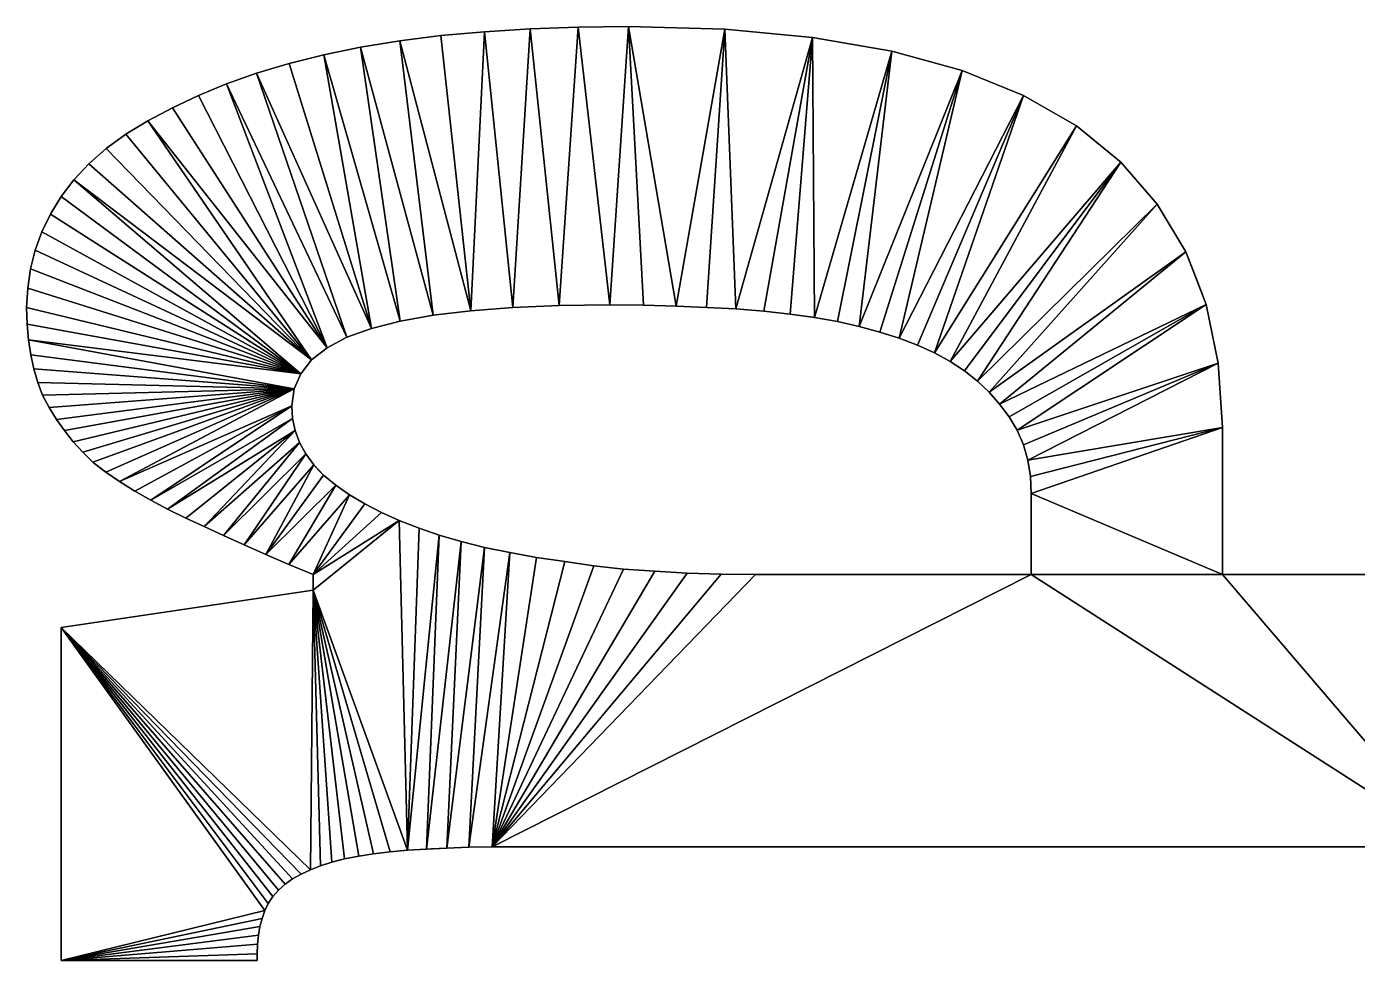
# Model space of a CAD drawing. Header units: inches. Extents: x 62 to 1153, y 3 to 780.
# Drawn here: x 405.378 to 408.956, y 207.892 to 210.402 of the extents above; entities that cross this region are included whole.
import ezdxf

# ---------------------------------------------------------------- set-up
doc = ezdxf.new("R2010")
doc.units = ezdxf.units.IN
doc.header["$MEASUREMENT"] = 0
doc.layers.add('ConstLine', color=6, linetype='Continuous')
doc.layers.add('ObjLayer', color=2, linetype='Continuous')

msp = doc.modelspace()

# ---------------------------------------------------------------- linework, layer by layer
at = {"layer": 'ConstLine'}
for points in [[(406.6089, 210.3876, 4), (406.4919, 210.3776, 4), (406.4919, 210.3776, 5)], [(406.6089, 210.3876, 4), (406.4919, 210.3776, 5), (406.6089, 210.3876, 5)], [(406.6089, 210.3876, 5), (406.4919, 210.3776, 5), (406.5719, 209.6376, 5)], [(406.5719, 209.6376, 5), (406.6849, 209.6466, 5), (406.6089, 210.3876, 5)], [(406.7319, 210.3956, 4), (406.6089, 210.3876, 4), (406.6089, 210.3876, 5)], [(406.7319, 210.3956, 4), (406.6089, 210.3876, 5), (406.7319, 210.3956, 5)], [(406.7319, 210.3956, 5), (406.6089, 210.3876, 5), (406.6849, 209.6466, 5)], [(406.6849, 209.6466, 5), (406.8099, 209.6516, 5), (406.7319, 210.3956, 5)], [(406.8609, 210.4006, 4), (406.7319, 210.3956, 4), (406.7319, 210.3956, 5)], [(406.8609, 210.4006, 4), (406.7319, 210.3956, 5), (406.8609, 210.4006, 5)], [(406.8609, 210.4006, 5), (406.7319, 210.3956, 5), (406.8099, 209.6516, 5)], [(406.8099, 209.6516, 5), (406.9459, 209.6536, 5), (406.8609, 210.4006, 5)], [(406.9959, 210.4016, 4), (406.8609, 210.4006, 4), (406.8609, 210.4006, 5)], [(406.9959, 210.4016, 4), (406.8609, 210.4006, 5), (406.9959, 210.4016, 5)], [(406.9959, 210.4016, 5), (406.8609, 210.4006, 5), (406.9459, 209.6536, 5)], [(406.9459, 209.6536, 5), (407.0369, 209.6526, 5), (406.9959, 210.4016, 5)], [(407.2549, 210.3946, 4), (406.9959, 210.4016, 4), (406.9959, 210.4016, 5)], [(407.2549, 210.3946, 4), (406.9959, 210.4016, 5), (407.2549, 210.3946, 5)], [(407.0369, 209.6526, 5), (407.1239, 209.6506, 5), (406.9959, 210.4016, 5)], [(407.2549, 210.3946, 5), (406.9959, 210.4016, 5), (407.1239, 209.6506, 5)], [(407.1239, 209.6506, 5), (407.2059, 209.6466, 5), (407.2549, 210.3946, 5)], [(407.2059, 209.6466, 5), (407.2849, 209.6426, 5), (407.2549, 210.3946, 5)], [(407.4909, 210.3726, 4), (407.2549, 210.3946, 4), (407.2549, 210.3946, 5)], [(407.4909, 210.3726, 4), (407.2549, 210.3946, 5), (407.4909, 210.3726, 5)], [(407.4909, 210.3726, 5), (407.2549, 210.3946, 5), (407.2849, 209.6426, 5)], [(406.3809, 210.3636, 4), (406.2759, 210.3466, 4), (406.2759, 210.3466, 5)], [(406.3809, 210.3636, 4), (406.2759, 210.3466, 5), (406.3809, 210.3636, 5)], [(406.3809, 210.3636, 5), (406.2759, 210.3466, 5), (406.4709, 209.6256, 5)], [(406.3809, 210.3636, 5), (406.4919, 210.3776, 5), (406.3809, 210.3636, 4)], [(406.4919, 210.3776, 4), (406.3809, 210.3636, 4), (406.4919, 210.3776, 5)], [(406.4919, 210.3776, 5), (406.3809, 210.3636, 5), (406.5719, 209.6376, 5)], [(406.4709, 209.6256, 5), (406.5719, 209.6376, 5), (406.3809, 210.3636, 5)], [(407.2849, 209.6426, 5), (407.3599, 209.6366, 5), (407.4909, 210.3726, 5)], [(407.3599, 209.6366, 5), (407.4309, 209.6286, 5), (407.4909, 210.3726, 5)], [(407.4309, 209.6286, 5), (407.4959, 209.6196, 5), (407.4909, 210.3726, 5)], [(407.7039, 210.3356, 4), (407.4909, 210.3726, 4), (407.4909, 210.3726, 5)], [(407.7039, 210.3356, 4), (407.4909, 210.3726, 5), (407.7039, 210.3356, 5)], [(407.7039, 210.3356, 5), (407.4909, 210.3726, 5), (407.4959, 209.6196, 5)], [(406.1769, 210.3256, 4), (406.0839, 210.3026, 4), (406.0839, 210.3026, 5)], [(406.1769, 210.3256, 4), (406.0839, 210.3026, 5), (406.1769, 210.3256, 5)], [(406.0839, 210.3026, 5), (406.3049, 209.5906, 5), (406.1769, 210.3256, 5)], [(406.2759, 210.3466, 4), (406.1769, 210.3256, 4), (406.1769, 210.3256, 5)], [(406.2759, 210.3466, 4), (406.1769, 210.3256, 5), (406.2759, 210.3466, 5)], [(406.2759, 210.3466, 5), (406.1769, 210.3256, 5), (406.3819, 209.6096, 5)], [(406.3049, 209.5906, 5), (406.3819, 209.6096, 5), (406.1769, 210.3256, 5)], [(406.3819, 209.6096, 5), (406.4709, 209.6256, 5), (406.2759, 210.3466, 5)], [(407.4959, 209.6196, 5), (407.5579, 209.6086, 5), (407.7039, 210.3356, 5)], [(407.5579, 209.6086, 5), (407.6159, 209.5956, 5), (407.7039, 210.3356, 5)], [(407.8929, 210.2836, 5), (407.7039, 210.3356, 5), (407.6159, 209.5956, 5)], [(407.8929, 210.2836, 4), (407.7039, 210.3356, 4), (407.7039, 210.3356, 5)], [(407.8929, 210.2836, 4), (407.7039, 210.3356, 5), (407.8929, 210.2836, 5)], [(406.0839, 210.3026, 4), (405.9959, 210.2766, 4), (405.9959, 210.2766, 5)], [(406.0839, 210.3026, 4), (405.9959, 210.2766, 5), (406.0839, 210.3026, 5)], [(405.9959, 210.2766, 5), (406.3049, 209.5906, 5), (406.0839, 210.3026, 5)], [(407.6159, 209.5956, 5), (407.6719, 209.5806, 5), (407.8929, 210.2836, 5)], [(407.6719, 209.5806, 5), (407.7239, 209.5646, 5), (407.8929, 210.2836, 5)], [(408.0579, 210.2166, 5), (407.8929, 210.2836, 5), (407.7239, 209.5646, 5)], [(408.0579, 210.2166, 4), (407.8929, 210.2836, 4), (407.8929, 210.2836, 5)], [(408.0579, 210.2166, 4), (407.8929, 210.2836, 5), (408.0579, 210.2166, 5)], [(405.8399, 210.2166, 5), (405.9149, 210.2476, 5), (405.8786, 210.2326, 4)], [(405.9149, 210.2476, 5), (405.8399, 210.2166, 5), (406.1859, 209.5386, 5)], [(405.9149, 210.2476, 4), (405.8786, 210.2326, 4), (405.9149, 210.2476, 5)], [(405.9959, 210.2766, 4), (405.9149, 210.2476, 4), (405.9149, 210.2476, 5)], [(405.9959, 210.2766, 4), (405.9149, 210.2476, 5), (405.9959, 210.2766, 5)], [(405.9149, 210.2476, 5), (406.2389, 209.5666, 5), (405.9959, 210.2766, 5)], [(406.1859, 209.5386, 5), (406.2389, 209.5666, 5), (405.9149, 210.2476, 5)], [(406.3049, 209.5906, 5), (405.9959, 210.2766, 5), (406.2389, 209.5666, 5)], [(405.8399, 210.2166, 4), (405.7699, 210.1836, 4), (405.7699, 210.1836, 5)], [(405.8399, 210.2166, 4), (405.7699, 210.1836, 5), (405.8399, 210.2166, 5)], [(405.8399, 210.2166, 5), (405.7699, 210.1836, 5), (406.1859, 209.5386, 5)], [(405.8786, 210.2326, 4), (405.8399, 210.2166, 4), (405.8399, 210.2166, 5)], [(407.7239, 209.5646, 5), (407.7729, 209.5456, 5), (408.0579, 210.2166, 5)], [(407.7729, 209.5456, 5), (407.8189, 209.5246, 5), (408.0579, 210.2166, 5)], [(408.2009, 210.1346, 5), (408.0579, 210.2166, 5), (407.8189, 209.5246, 5)], [(408.2009, 210.1346, 4), (408.0579, 210.2166, 4), (408.0579, 210.2166, 5)], [(408.2009, 210.1346, 4), (408.0579, 210.2166, 5), (408.2009, 210.1346, 5)], [(405.7699, 210.1836, 4), (405.7039, 210.1486, 4), (405.7039, 210.1486, 5)], [(405.7699, 210.1836, 4), (405.7039, 210.1486, 5), (405.7699, 210.1836, 5)], [(405.7699, 210.1836, 5), (405.7039, 210.1486, 5), (406.1859, 209.5386, 5)], [(405.7039, 210.1486, 4), (405.6449, 210.1126, 4), (405.6449, 210.1126, 5)], [(405.7039, 210.1486, 4), (405.6449, 210.1126, 5), (405.7039, 210.1486, 5)], [(405.7039, 210.1486, 5), (405.6449, 210.1126, 5), (406.1439, 209.5056, 5)], [(406.1439, 209.5056, 5), (406.1859, 209.5386, 5), (405.7039, 210.1486, 5)], [(405.6449, 210.1126, 4), (405.5919, 210.0736, 4), (405.5919, 210.0736, 5)], [(405.6449, 210.1126, 4), (405.5919, 210.0736, 5), (405.6449, 210.1126, 5)], [(405.6449, 210.1126, 5), (405.5919, 210.0736, 5), (406.1439, 209.5056, 5)], [(407.8189, 209.5246, 5), (407.8609, 209.5016, 5), (408.2009, 210.1346, 5)], [(408.3199, 210.0376, 5), (408.2009, 210.1346, 5), (407.8609, 209.5016, 5)], [(408.3199, 210.0376, 4), (408.2009, 210.1346, 4), (408.2009, 210.1346, 5)], [(408.3199, 210.0376, 4), (408.2009, 210.1346, 5), (408.3199, 210.0376, 5)], [(405.5919, 210.0736, 4), (405.5449, 210.0326, 4), (405.5449, 210.0326, 5)], [(405.5919, 210.0736, 4), (405.5449, 210.0326, 5), (405.5919, 210.0736, 5)], [(405.5919, 210.0736, 5), (405.5449, 210.0326, 5), (406.1439, 209.5056, 5)], [(405.5449, 210.0326, 4), (405.5049, 209.9896, 4), (405.5049, 209.9896, 5)], [(405.5449, 210.0326, 4), (405.5049, 209.9896, 5), (405.5449, 210.0326, 5)], [(405.5449, 210.0326, 5), (405.5049, 209.9896, 5), (406.1439, 209.5056, 5)], [(407.8609, 209.5016, 5), (407.8999, 209.4766, 5), (408.3199, 210.0376, 5)], [(407.8999, 209.4766, 5), (407.9349, 209.4486, 5), (408.3199, 210.0376, 5)], [(408.4179, 209.9246, 5), (408.3199, 210.0376, 5), (407.9349, 209.4486, 5)], [(408.3199, 210.0376, 4), (408.3199, 210.0376, 5), (408.4179, 209.9246, 5)], [(408.3199, 210.0376, 4), (408.4179, 209.9246, 5), (408.4179, 209.9246, 4)], [(405.5049, 209.9896, 4), (405.4709, 209.9446, 4), (405.4709, 209.9446, 5)], [(405.5049, 209.9896, 4), (405.4709, 209.9446, 5), (405.5049, 209.9896, 5)], [(405.4709, 209.9446, 5), (406.1149, 209.4686, 5), (405.5049, 209.9896, 5)], [(406.1149, 209.4686, 5), (406.1439, 209.5056, 5), (405.5049, 209.9896, 5)], [(405.4429, 209.8992, 4), (405.4419, 209.8976, 5), (405.4709, 209.9446, 5)], [(405.4419, 209.8976, 5), (406.1149, 209.4686, 5), (405.4709, 209.9446, 5)], [(405.4709, 209.9446, 4), (405.4429, 209.8992, 4), (405.4709, 209.9446, 5)], [(407.9349, 209.4486, 5), (407.9659, 209.4186, 5), (408.4179, 209.9246, 5)], [(408.4949, 209.7966, 5), (408.4179, 209.9246, 5), (407.9659, 209.4186, 5)], [(408.4179, 209.9246, 4), (408.4179, 209.9246, 5), (408.4949, 209.7966, 5)], [(408.4179, 209.9246, 4), (408.4949, 209.7966, 5), (408.4949, 209.7966, 4)], [(405.4419, 209.8976, 4), (405.4189, 209.8496, 4), (405.4189, 209.8496, 5)], [(405.4419, 209.8976, 4), (405.4189, 209.8496, 5), (405.4419, 209.8976, 5)], [(405.4419, 209.8976, 5), (405.4189, 209.8496, 5), (406.1149, 209.4686, 5)], [(405.4429, 209.8992, 4), (405.4419, 209.8976, 4), (405.4419, 209.8976, 5)], [(405.4189, 209.8496, 4), (405.4009, 209.8006, 4), (405.4009, 209.8006, 5)], [(405.4189, 209.8496, 4), (405.4009, 209.8006, 5), (405.4189, 209.8496, 5)], [(405.4189, 209.8496, 5), (405.4009, 209.8006, 5), (406.1149, 209.4686, 5)], [(405.4009, 209.8006, 4), (405.3879, 209.7506, 4), (405.3879, 209.7506, 5)], [(405.4009, 209.8006, 4), (405.3879, 209.7506, 5), (405.4009, 209.8006, 5)], [(405.4009, 209.8006, 5), (405.3879, 209.7506, 5), (406.1149, 209.4686, 5)], [(407.9659, 209.4186, 5), (407.9939, 209.3866, 5), (408.4949, 209.7966, 5)], [(408.5489, 209.6546, 5), (408.4949, 209.7966, 5), (407.9939, 209.3866, 5)], [(408.518, 209.7359, 4), (408.5149, 209.744, 4), (408.4949, 209.7966, 5)], [(408.5489, 209.6546, 5), (408.5238, 209.7206, 4), (408.4949, 209.7966, 5)], [(408.518, 209.7359, 4), (408.4949, 209.7966, 5), (408.5238, 209.7206, 4)], [(408.4949, 209.7966, 4), (408.4949, 209.7966, 5), (408.5149, 209.744, 4)], [(405.3879, 209.7506, 4), (405.3809, 209.6986, 4), (405.3809, 209.6986, 5)], [(405.3879, 209.7506, 4), (405.3809, 209.6986, 5), (405.3879, 209.7506, 5)], [(405.3879, 209.7506, 5), (405.3809, 209.6986, 5), (406.1149, 209.4686, 5)], [(408.5489, 209.6546, 5), (408.5489, 209.6546, 4), (408.5238, 209.7206, 4)], [(405.3809, 209.6986, 4), (405.3779, 209.6466, 4), (405.3779, 209.6466, 5)], [(405.3809, 209.6986, 4), (405.3779, 209.6466, 5), (405.3809, 209.6986, 5)], [(405.3809, 209.6986, 5), (405.3779, 209.6466, 5), (406.1149, 209.4686, 5)], [(405.3779, 209.6466, 4), (405.3789, 209.6016, 4), (405.3789, 209.6016, 5)], [(405.3779, 209.6466, 4), (405.3789, 209.6016, 5), (405.3779, 209.6466, 5)], [(405.3779, 209.6466, 5), (405.3789, 209.6016, 5), (406.1149, 209.4686, 5)], [(406.5719, 209.6376, 4), (406.5719, 209.6376, 5), (406.4709, 209.6256, 5)], [(406.5719, 209.6376, 4), (406.4709, 209.6256, 5), (406.4709, 209.6256, 4)], [(406.6849, 209.6466, 4), (406.6849, 209.6466, 5), (406.5719, 209.6376, 5)], [(406.6849, 209.6466, 4), (406.5719, 209.6376, 5), (406.5719, 209.6376, 4)], [(406.8099, 209.6516, 4), (406.8099, 209.6516, 5), (406.6849, 209.6466, 5)], [(406.8099, 209.6516, 4), (406.6849, 209.6466, 5), (406.6849, 209.6466, 4)], [(406.9459, 209.6536, 4), (406.9459, 209.6536, 5), (406.8099, 209.6516, 5)], [(406.9459, 209.6536, 4), (406.8099, 209.6516, 5), (406.8099, 209.6516, 4)], [(407.0369, 209.6526, 5), (406.9459, 209.6536, 5), (406.9459, 209.6536, 4)], [(407.0369, 209.6526, 5), (406.9459, 209.6536, 4), (407.0369, 209.6526, 4)], [(407.1239, 209.6506, 4), (407.1239, 209.6506, 5), (407.0369, 209.6526, 5)], [(407.1239, 209.6506, 4), (407.0369, 209.6526, 5), (407.0369, 209.6526, 4)], [(407.2059, 209.6466, 4), (407.2059, 209.6466, 5), (407.1239, 209.6506, 5)], [(407.2059, 209.6466, 4), (407.1239, 209.6506, 5), (407.1239, 209.6506, 4)], [(407.2849, 209.6426, 4), (407.2849, 209.6426, 5), (407.2059, 209.6466, 5)], [(407.2849, 209.6426, 4), (407.2059, 209.6466, 5), (407.2059, 209.6466, 4)], [(407.3599, 209.6366, 4), (407.3599, 209.6366, 5), (407.2849, 209.6426, 5)], [(407.3599, 209.6366, 4), (407.2849, 209.6426, 5), (407.2849, 209.6426, 4)], [(407.4309, 209.6286, 4), (407.4309, 209.6286, 5), (407.3599, 209.6366, 5)], [(407.4309, 209.6286, 4), (407.3599, 209.6366, 5), (407.3599, 209.6366, 4)], [(407.9939, 209.3866, 5), (408.0199, 209.3526, 5), (408.5489, 209.6546, 5)], [(408.0199, 209.3526, 5), (408.0409, 209.3166, 5), (408.5489, 209.6546, 5)], [(408.5819, 209.4966, 5), (408.5489, 209.6546, 5), (408.0409, 209.3166, 5)], [(408.5489, 209.6546, 4), (408.5489, 209.6546, 5), (408.5819, 209.4966, 5)], [(408.5489, 209.6546, 4), (408.5819, 209.4966, 5), (408.5819, 209.4966, 4)], [(405.3789, 209.6016, 4), (405.3829, 209.5596, 4), (405.3829, 209.5596, 5)], [(405.3789, 209.6016, 4), (405.3829, 209.5596, 5), (405.3789, 209.6016, 5)], [(405.3789, 209.6016, 5), (405.3829, 209.5596, 5), (406.1149, 209.4686, 5)], [(406.3819, 209.6096, 4), (406.3819, 209.6096, 5), (406.3049, 209.5906, 5)], [(406.3819, 209.6096, 4), (406.3049, 209.5906, 5), (406.3049, 209.5906, 4)], [(406.4709, 209.6256, 5), (406.3819, 209.6096, 5), (406.4669, 209.6249, 4)], [(406.3819, 209.6096, 4), (406.4669, 209.6249, 4), (406.3819, 209.6096, 5)], [(406.4709, 209.6256, 4), (406.4709, 209.6256, 5), (406.4669, 209.6249, 4)], [(407.4309, 209.6286, 4), (407.4909, 209.6203, 4), (407.4309, 209.6286, 5)], [(407.4959, 209.6196, 5), (407.4309, 209.6286, 5), (407.4909, 209.6203, 4)], [(407.4959, 209.6196, 4), (407.4959, 209.6196, 5), (407.4909, 209.6203, 4)], [(407.5579, 209.6086, 4), (407.5579, 209.6086, 5), (407.4959, 209.6196, 5)], [(407.5579, 209.6086, 4), (407.4959, 209.6196, 5), (407.4959, 209.6196, 4)], [(407.6159, 209.5956, 4), (407.6159, 209.5956, 5), (407.5579, 209.6086, 5)], [(407.6159, 209.5956, 4), (407.5579, 209.6086, 5), (407.5579, 209.6086, 4)], [(406.2389, 209.5666, 4), (406.2389, 209.5666, 5), (406.1859, 209.5386, 5)], [(406.2389, 209.5666, 4), (406.1859, 209.5386, 5), (406.1859, 209.5386, 4)], [(406.3049, 209.5906, 4), (406.3049, 209.5906, 5), (406.2389, 209.5666, 5)], [(406.3049, 209.5906, 4), (406.2389, 209.5666, 5), (406.2389, 209.5666, 4)], [(407.6719, 209.5806, 4), (407.6719, 209.5806, 5), (407.6159, 209.5956, 5)], [(407.6719, 209.5806, 4), (407.6159, 209.5956, 5), (407.6159, 209.5956, 4)], [(407.7239, 209.5646, 4), (407.7239, 209.5646, 5), (407.6719, 209.5806, 5)], [(407.7239, 209.5646, 4), (407.6719, 209.5806, 5), (407.6719, 209.5806, 4)], [(407.7729, 209.5456, 4), (407.7729, 209.5456, 5), (407.7239, 209.5646, 5)], [(407.7729, 209.5456, 4), (407.7239, 209.5646, 5), (407.7239, 209.5646, 4)], [(405.3829, 209.5596, 4), (405.3889, 209.5196, 4), (405.3889, 209.5196, 5)], [(405.3829, 209.5596, 4), (405.3889, 209.5196, 5), (405.3829, 209.5596, 5)], [(406.0969, 209.4276, 5), (406.1149, 209.4686, 5), (405.3829, 209.5596, 5)], [(405.3829, 209.5596, 5), (405.3889, 209.5196, 5), (406.0969, 209.4276, 5)], [(406.1859, 209.5386, 4), (406.1859, 209.5386, 5), (406.1439, 209.5056, 5)], [(406.1859, 209.5386, 4), (406.1439, 209.5056, 5), (406.1439, 209.5056, 4)], [(407.8189, 209.5246, 4), (407.8189, 209.5246, 5), (407.7729, 209.5456, 5)], [(407.8189, 209.5246, 4), (407.7729, 209.5456, 5), (407.7729, 209.5456, 4)], [(405.3889, 209.5196, 4), (405.3969, 209.4816, 4), (405.3969, 209.4816, 5)], [(405.3889, 209.5196, 4), (405.3969, 209.4816, 5), (405.3889, 209.5196, 5)], [(405.3889, 209.5196, 5), (405.3969, 209.4816, 5), (406.0969, 209.4276, 5)], [(406.1439, 209.5056, 4), (406.1439, 209.5056, 5), (406.1149, 209.4686, 5)], [(406.1439, 209.5056, 4), (406.1149, 209.4686, 5), (406.1149, 209.4686, 4)], [(407.8609, 209.5016, 4), (407.8609, 209.5016, 5), (407.8189, 209.5246, 5)], [(407.8609, 209.5016, 4), (407.8189, 209.5246, 5), (407.8189, 209.5246, 4)], [(407.8999, 209.4766, 4), (407.8999, 209.4766, 5), (407.8609, 209.5016, 5)], [(407.8999, 209.4766, 4), (407.8609, 209.5016, 5), (407.8609, 209.5016, 4)], [(408.0409, 209.3166, 5), (408.0579, 209.2776, 5), (408.5819, 209.4966, 5)], [(408.0579, 209.2776, 5), (408.0699, 209.2366, 5), (408.5819, 209.4966, 5)], [(408.5929, 209.3236, 5), (408.5819, 209.4966, 5), (408.0699, 209.2366, 5)], [(408.5819, 209.4966, 4), (408.5819, 209.4966, 5), (408.5929, 209.3236, 5)], [(408.5819, 209.4966, 4), (408.5929, 209.3236, 5), (408.5929, 209.3236, 4)], [(405.3969, 209.4816, 4), (405.4079, 209.4446, 4), (405.4079, 209.4446, 5)], [(405.3969, 209.4816, 4), (405.4079, 209.4446, 5), (405.3969, 209.4816, 5)], [(405.3969, 209.4816, 5), (405.4079, 209.4446, 5), (406.0969, 209.4276, 5)], [(406.1149, 209.4686, 4), (406.1149, 209.4686, 5), (406.0969, 209.4276, 5)], [(406.1149, 209.4686, 4), (406.0969, 209.4276, 5), (406.0969, 209.4276, 4)], [(407.9349, 209.4486, 4), (407.9349, 209.4486, 5), (407.8999, 209.4766, 5)], [(407.9349, 209.4486, 4), (407.8999, 209.4766, 5), (407.8999, 209.4766, 4)], [(405.4079, 209.4446, 4), (405.4209, 209.4106, 4), (405.4209, 209.4106, 5)], [(405.4079, 209.4446, 4), (405.4209, 209.4106, 5), (405.4079, 209.4446, 5)], [(405.4079, 209.4446, 5), (405.4209, 209.4106, 5), (406.0969, 209.4276, 5)], [(405.4209, 209.4106, 5), (405.4389, 209.3776, 5), (406.0969, 209.4276, 5)], [(405.4389, 209.3776, 5), (405.4579, 209.3456, 5), (406.0969, 209.4276, 5)], [(405.4579, 209.3456, 5), (405.4799, 209.3156, 5), (406.0969, 209.4276, 5)], [(405.4799, 209.3156, 5), (405.5029, 209.2856, 5), (406.0969, 209.4276, 5)], [(405.5029, 209.2856, 5), (405.5289, 209.2576, 5), (406.0969, 209.4276, 5)], [(405.5289, 209.2576, 5), (405.5559, 209.2306, 5), (406.0969, 209.4276, 5)], [(405.5559, 209.2306, 5), (405.5909, 209.2036, 5), (406.0969, 209.4276, 5)], [(405.5909, 209.2036, 5), (405.6279, 209.1786, 5), (406.0969, 209.4276, 5)], [(406.0909, 209.3826, 5), (406.0969, 209.4276, 5), (405.6279, 209.1786, 5)], [(406.0969, 209.4276, 4), (406.0969, 209.4276, 5), (406.0909, 209.3826, 5)], [(406.0969, 209.4276, 4), (406.0909, 209.3826, 5), (406.0909, 209.3826, 4)], [(407.9659, 209.4186, 4), (407.9659, 209.4186, 5), (407.9349, 209.4486, 5)], [(407.9659, 209.4186, 4), (407.9349, 209.4486, 5), (407.9349, 209.4486, 4)], [(405.4209, 209.4106, 4), (405.4389, 209.3776, 4), (405.4389, 209.3776, 5)], [(405.4209, 209.4106, 4), (405.4389, 209.3776, 5), (405.4209, 209.4106, 5)], [(407.9659, 209.4186, 4), (407.9939, 209.3866, 4), (407.9939, 209.3866, 5)], [(407.9659, 209.4186, 4), (407.9939, 209.3866, 5), (407.9659, 209.4186, 5)], [(408.0199, 209.3526, 5), (407.9939, 209.3866, 5), (408.0029, 209.3749, 4)], [(407.9939, 209.3866, 4), (408.0029, 209.3749, 4), (407.9939, 209.3866, 5)], [(405.4429, 209.3709, 4), (405.4579, 209.3456, 5), (405.4389, 209.3776, 5)], [(405.4389, 209.3776, 4), (405.4429, 209.3709, 4), (405.4389, 209.3776, 5)], [(405.4429, 209.3709, 4), (405.4579, 209.3456, 4), (405.4579, 209.3456, 5)], [(405.6279, 209.1786, 5), (405.6689, 209.1526, 5), (406.0909, 209.3826, 5)], [(405.6689, 209.1526, 5), (405.7119, 209.1286, 5), (406.0909, 209.3826, 5)], [(406.0929, 209.3486, 5), (406.0909, 209.3826, 5), (405.7119, 209.1286, 5)], [(406.0909, 209.3826, 4), (406.0909, 209.3826, 5), (406.0929, 209.3486, 5)], [(406.0909, 209.3826, 4), (406.0929, 209.3486, 5), (406.0929, 209.3486, 4)], [(408.0029, 209.3749, 4), (408.0199, 209.3526, 4), (408.0199, 209.3526, 5)], [(408.0199, 209.3526, 4), (408.0409, 209.3166, 4), (408.0409, 209.3166, 5)], [(408.0199, 209.3526, 4), (408.0409, 209.3166, 5), (408.0199, 209.3526, 5)], [(405.4579, 209.3456, 4), (405.4799, 209.3156, 4), (405.4799, 209.3156, 5)], [(405.4579, 209.3456, 4), (405.4799, 209.3156, 5), (405.4579, 209.3456, 5)], [(405.4799, 209.3156, 4), (405.5029, 209.2856, 4), (405.5029, 209.2856, 5)], [(405.4799, 209.3156, 4), (405.5029, 209.2856, 5), (405.4799, 209.3156, 5)], [(405.7119, 209.1286, 5), (405.7569, 209.1046, 5), (406.0929, 209.3486, 5)], [(406.0999, 209.3156, 5), (406.0929, 209.3486, 5), (405.7569, 209.1046, 5)], [(405.7569, 209.1046, 5), (405.8059, 209.0806, 5), (406.0999, 209.3156, 5)], [(405.8059, 209.0806, 5), (405.8549, 209.0576, 5), (406.0999, 209.3156, 5)], [(406.1119, 209.2836, 5), (406.0999, 209.3156, 5), (405.8549, 209.0576, 5)], [(406.0929, 209.3486, 4), (406.0929, 209.3486, 5), (406.0999, 209.3156, 5)], [(406.0929, 209.3486, 4), (406.0999, 209.3156, 5), (406.0999, 209.3156, 4)], [(406.0999, 209.3156, 4), (406.0999, 209.3156, 5), (406.1119, 209.2836, 5)], [(406.0999, 209.3156, 4), (406.1119, 209.2836, 5), (406.1119, 209.2836, 4)], [(408.0409, 209.3166, 4), (408.0579, 209.2776, 4), (408.0579, 209.2776, 5)], [(408.0409, 209.3166, 4), (408.0579, 209.2776, 5), (408.0409, 209.3166, 5)], [(408.0769, 209.1926, 5), (408.5929, 209.3236, 5), (408.0699, 209.2366, 5)], [(408.0769, 209.1926, 5), (408.0789, 209.1466, 5), (408.5929, 209.3236, 5)], [(408.5929, 208.9286, 5), (408.5929, 209.3236, 5), (408.0789, 209.1466, 5)], [(408.5929, 209.3236, 4), (408.5929, 209.3236, 5), (408.5929, 208.9286, 4)], [(408.5929, 209.3236, 5), (408.5929, 208.9286, 5), (408.5929, 208.9286, 4)], [(405.5029, 209.2856, 4), (405.5289, 209.2576, 4), (405.5289, 209.2576, 5)], [(405.5029, 209.2856, 4), (405.5289, 209.2576, 5), (405.5029, 209.2856, 5)], [(405.8549, 209.0576, 5), (405.9069, 209.0336, 5), (406.1119, 209.2836, 5)], [(406.1289, 209.2536, 5), (406.1119, 209.2836, 5), (405.9069, 209.0336, 5)], [(406.1119, 209.2836, 4), (406.1119, 209.2836, 5), (406.1289, 209.2536, 5)], [(406.1119, 209.2836, 4), (406.1289, 209.2536, 5), (406.1289, 209.2536, 4)], [(408.0579, 209.2776, 4), (408.0699, 209.2366, 4), (408.0699, 209.2366, 5)], [(408.0579, 209.2776, 4), (408.0699, 209.2366, 5), (408.0579, 209.2776, 5)], [(405.5289, 209.2576, 4), (405.5559, 209.2306, 4), (405.5559, 209.2306, 5)], [(405.5289, 209.2576, 4), (405.5559, 209.2306, 5), (405.5289, 209.2576, 5)], [(405.9069, 209.0336, 5), (405.9629, 209.0086, 5), (406.1289, 209.2536, 5)], [(406.1499, 209.2236, 5), (406.1289, 209.2536, 5), (405.9629, 209.0086, 5)], [(406.1289, 209.2536, 4), (406.1289, 209.2536, 5), (406.1499, 209.2236, 5)], [(406.1289, 209.2536, 4), (406.1499, 209.2236, 5), (406.1499, 209.2236, 4)], [(405.5559, 209.2306, 5), (405.5559, 209.2306, 4), (405.5844, 209.2086, 4)], [(405.5559, 209.2306, 5), (405.5844, 209.2086, 4), (405.5909, 209.2036, 5)], [(405.5909, 209.2036, 4), (405.5909, 209.2036, 5), (405.5844, 209.2086, 4)], [(405.9629, 209.0086, 5), (406.0209, 208.9826, 5), (406.1499, 209.2236, 5)], [(406.1759, 209.1956, 5), (406.1499, 209.2236, 5), (406.0209, 208.9826, 5)], [(406.1499, 209.2236, 4), (406.1499, 209.2236, 5), (406.1638, 209.2086, 4)], [(406.1499, 209.2236, 5), (406.1759, 209.1956, 5), (406.1638, 209.2086, 4)], [(406.1759, 209.1956, 4), (406.1638, 209.2086, 4), (406.1759, 209.1956, 5)], [(408.0769, 209.1926, 5), (408.0699, 209.2366, 5), (408.0743, 209.2086, 4)], [(408.0699, 209.2366, 4), (408.0743, 209.2086, 4), (408.0699, 209.2366, 5)], [(408.0743, 209.2086, 4), (408.0769, 209.1926, 4), (408.0769, 209.1926, 5)], [(405.6279, 209.1786, 4), (405.6279, 209.1786, 5), (405.5909, 209.2036, 5)], [(405.6279, 209.1786, 4), (405.5909, 209.2036, 5), (405.5909, 209.2036, 4)], [(405.6689, 209.1526, 4), (405.6689, 209.1526, 5), (405.6279, 209.1786, 5)], [(405.6689, 209.1526, 4), (405.6279, 209.1786, 5), (405.6279, 209.1786, 4)], [(406.2089, 209.1686, 5), (406.1759, 209.1956, 5), (406.0209, 208.9826, 5)], [(406.2089, 209.1686, 4), (406.1759, 209.1956, 4), (406.1759, 209.1956, 5)], [(406.2089, 209.1686, 4), (406.1759, 209.1956, 5), (406.2089, 209.1686, 5)], [(408.0769, 209.1926, 4), (408.0789, 209.1466, 4), (408.0789, 209.1466, 5)], [(408.0769, 209.1926, 4), (408.0789, 209.1466, 5), (408.0769, 209.1926, 5)], [(405.7119, 209.1286, 4), (405.7119, 209.1286, 5), (405.6689, 209.1526, 5)], [(405.7119, 209.1286, 4), (405.6689, 209.1526, 5), (405.6689, 209.1526, 4)], [(406.0209, 208.9826, 5), (406.0829, 208.9556, 5), (406.2089, 209.1686, 5)], [(406.2459, 209.1426, 5), (406.2089, 209.1686, 5), (406.0829, 208.9556, 5)], [(406.0829, 208.9556, 5), (406.1479, 208.9286, 5), (406.2459, 209.1426, 5)], [(406.2869, 209.1186, 5), (406.2459, 209.1426, 5), (406.1479, 208.9286, 5)], [(406.2459, 209.1426, 4), (406.2089, 209.1686, 4), (406.2089, 209.1686, 5)], [(406.2459, 209.1426, 4), (406.2089, 209.1686, 5), (406.2459, 209.1426, 5)], [(406.2869, 209.1186, 4), (406.2459, 209.1426, 4), (406.2459, 209.1426, 5)], [(406.2869, 209.1186, 4), (406.2459, 209.1426, 5), (406.2869, 209.1186, 5)], [(408.0789, 209.1466, 4), (408.0789, 208.9286, 4), (408.0789, 208.9286, 5)], [(408.0789, 209.1466, 4), (408.0789, 208.9286, 5), (408.0789, 209.1466, 5)], [(408.0789, 209.1466, 5), (408.0789, 208.9286, 5), (408.5929, 208.9286, 5)], [(405.7569, 209.1046, 4), (405.7569, 209.1046, 5), (405.7119, 209.1286, 5)], [(405.7569, 209.1046, 4), (405.7119, 209.1286, 5), (405.7119, 209.1286, 4)], [(405.8059, 209.0806, 4), (405.8059, 209.0806, 5), (405.7569, 209.1046, 5)], [(405.8059, 209.0806, 4), (405.7569, 209.1046, 5), (405.7569, 209.1046, 4)], [(406.3319, 209.0956, 5), (406.2869, 209.1186, 5), (406.1479, 208.9286, 5)], [(406.3319, 209.0956, 4), (406.2869, 209.1186, 4), (406.2869, 209.1186, 5)], [(406.3319, 209.0956, 4), (406.2869, 209.1186, 5), (406.3319, 209.0956, 5)], [(405.8549, 209.0576, 4), (405.8549, 209.0576, 5), (405.8059, 209.0806, 5)], [(405.8549, 209.0576, 4), (405.8059, 209.0806, 5), (405.8059, 209.0806, 4)], [(406.3319, 209.0956, 5), (406.1479, 208.9286, 5), (406.3799, 209.0736, 5)], [(406.1479, 208.8866, 5), (406.4019, 208.1876, 5), (406.3799, 209.0736, 5)], [(406.1479, 208.9286, 5), (406.1479, 208.8866, 5), (406.3799, 209.0736, 5)], [(406.3799, 209.0736, 4), (406.3319, 209.0956, 4), (406.3319, 209.0956, 5)], [(406.3799, 209.0736, 4), (406.3319, 209.0956, 5), (406.3799, 209.0736, 5)], [(406.4329, 209.0536, 4), (406.3799, 209.0736, 4), (406.3799, 209.0736, 5)], [(406.4329, 209.0536, 4), (406.3799, 209.0736, 5), (406.4329, 209.0536, 5)], [(406.4329, 209.0536, 5), (406.3799, 209.0736, 5), (406.4019, 208.1876, 5)], [(405.9069, 209.0336, 4), (405.9069, 209.0336, 5), (405.8549, 209.0576, 5)], [(405.9069, 209.0336, 4), (405.8549, 209.0576, 5), (405.8549, 209.0576, 4)], [(405.9069, 209.0336, 4), (405.9549, 209.0122, 4), (405.9069, 209.0336, 5)], [(405.9629, 209.0086, 5), (405.9069, 209.0336, 5), (405.9549, 209.0122, 4)], [(406.4329, 209.0536, 5), (406.4019, 208.1876, 5), (406.4869, 209.0346, 5)], [(406.4529, 208.1906, 5), (406.4869, 209.0346, 5), (406.4019, 208.1876, 5)], [(406.4669, 209.0417, 4), (406.4329, 209.0536, 4), (406.4329, 209.0536, 5)], [(406.4669, 209.0417, 4), (406.4329, 209.0536, 5), (406.4869, 209.0346, 5)], [(406.4869, 209.0346, 5), (406.4529, 208.1906, 5), (406.5459, 209.0176, 5)], [(406.4869, 209.0346, 4), (406.4669, 209.0417, 4), (406.4869, 209.0346, 5)], [(406.5459, 209.0176, 4), (406.4869, 209.0346, 4), (406.4869, 209.0346, 5)], [(406.5459, 209.0176, 4), (406.4869, 209.0346, 5), (406.5459, 209.0176, 5)], [(405.9629, 209.0086, 4), (405.9629, 209.0086, 5), (405.9549, 209.0122, 4)], [(406.0209, 208.9826, 4), (406.0209, 208.9826, 5), (405.9629, 209.0086, 5)], [(406.0209, 208.9826, 4), (405.9629, 209.0086, 5), (405.9629, 209.0086, 4)], [(406.5079, 208.1936, 5), (406.5459, 209.0176, 5), (406.4529, 208.1906, 5)], [(406.6089, 209.0016, 5), (406.5459, 209.0176, 5), (406.5079, 208.1936, 5)], [(406.5079, 208.1936, 5), (406.5669, 208.1956, 5), (406.6089, 209.0016, 5)], [(406.6089, 209.0016, 4), (406.5459, 209.0176, 4), (406.5459, 209.0176, 5)], [(406.6089, 209.0016, 4), (406.5459, 209.0176, 5), (406.6089, 209.0016, 5)], [(406.6769, 208.9876, 5), (406.6089, 209.0016, 5), (406.5669, 208.1956, 5)], [(406.6769, 208.9876, 4), (406.6089, 209.0016, 4), (406.6089, 209.0016, 5)], [(406.6769, 208.9876, 4), (406.6089, 209.0016, 5), (406.6769, 208.9876, 5)], [(406.0209, 208.9826, 5), (406.0209, 208.9826, 4), (406.0306, 208.9784, 4)], [(406.0209, 208.9826, 5), (406.0306, 208.9784, 4), (406.0829, 208.9556, 5)], [(406.0829, 208.9556, 4), (406.0829, 208.9556, 5), (406.0306, 208.9784, 4)], [(406.1479, 208.9286, 4), (406.1479, 208.9286, 5), (406.0829, 208.9556, 5)], [(406.1479, 208.9286, 4), (406.0829, 208.9556, 5), (406.0829, 208.9556, 4)], [(406.5669, 208.1956, 5), (406.6299, 208.1966, 5), (406.6769, 208.9876, 5)], [(406.7489, 208.9746, 5), (406.6769, 208.9876, 5), (406.6299, 208.1966, 5)], [(406.8249, 208.9636, 5), (406.7489, 208.9746, 5), (406.6299, 208.1966, 5)], [(406.9029, 208.9526, 5), (406.8249, 208.9636, 5), (406.6299, 208.1966, 5)], [(406.7489, 208.9746, 4), (406.6769, 208.9876, 4), (406.6769, 208.9876, 5)], [(406.7489, 208.9746, 4), (406.6769, 208.9876, 5), (406.7489, 208.9746, 5)], [(406.8249, 208.9636, 4), (406.7489, 208.9746, 4), (406.7489, 208.9746, 5)], [(406.8249, 208.9636, 4), (406.7489, 208.9746, 5), (406.8249, 208.9636, 5)], [(406.9029, 208.9526, 4), (406.8249, 208.9636, 4), (406.8249, 208.9636, 5)], [(406.9029, 208.9526, 4), (406.8249, 208.9636, 5), (406.9029, 208.9526, 5)], [(406.1479, 208.9286, 5), (406.1479, 208.9286, 4), (406.1479, 208.8866, 5)], [(406.1479, 208.8866, 4), (406.1479, 208.8866, 5), (406.1479, 208.9286, 4)], [(406.9829, 208.9436, 5), (406.9029, 208.9526, 5), (406.6299, 208.1966, 5)], [(407.0669, 208.9376, 5), (406.9829, 208.9436, 5), (406.6299, 208.1966, 5)], [(407.1539, 208.9326, 5), (407.0669, 208.9376, 5), (406.6299, 208.1966, 5)], [(407.2449, 208.9296, 5), (407.1539, 208.9326, 5), (406.6299, 208.1966, 5)], [(407.3379, 208.9286, 5), (407.2449, 208.9296, 5), (406.6299, 208.1966, 5)], [(409.2199, 208.1966, 5), (408.0789, 208.9286, 5), (406.6299, 208.1966, 5)], [(408.0789, 208.9286, 5), (407.3379, 208.9286, 5), (406.6299, 208.1966, 5)], [(406.9829, 208.9436, 4), (406.9029, 208.9526, 4), (406.9029, 208.9526, 5)], [(406.9829, 208.9436, 4), (406.9029, 208.9526, 5), (406.9829, 208.9436, 5)], [(407.0669, 208.9376, 4), (406.9829, 208.9436, 4), (406.9829, 208.9436, 5)], [(407.0669, 208.9376, 4), (406.9829, 208.9436, 5), (407.0669, 208.9376, 5)], [(407.1539, 208.9326, 4), (407.0669, 208.9376, 4), (407.0669, 208.9376, 5)], [(407.1539, 208.9326, 4), (407.0669, 208.9376, 5), (407.1539, 208.9326, 5)], [(407.2449, 208.9296, 4), (407.1539, 208.9326, 4), (407.1539, 208.9326, 5)], [(407.2449, 208.9296, 4), (407.1539, 208.9326, 5), (407.2449, 208.9296, 5)], [(407.3379, 208.9286, 4), (407.2449, 208.9296, 4), (407.2449, 208.9296, 5)], [(407.3379, 208.9286, 4), (407.2449, 208.9296, 5), (407.3379, 208.9286, 5)], [(407.3379, 208.9286, 5), (408.0789, 208.9286, 5), (407.3379, 208.9286, 4)], [(408.0789, 208.9286, 4), (407.3379, 208.9286, 4), (408.0789, 208.9286, 5)], [(409.2199, 208.1966, 5), (408.5929, 208.9286, 5), (408.0789, 208.9286, 5)], [(409.2309, 208.9286, 4), (408.5929, 208.9286, 4), (408.5929, 208.9286, 5)], [(409.2309, 208.9286, 4), (408.5929, 208.9286, 5), (409.2309, 208.9286, 5)], [(409.2309, 208.9286, 5), (408.5929, 208.9286, 5), (409.2199, 208.1966, 5)], [(405.9549, 208.8581, 4), (405.4709, 208.7866, 5), (406.1479, 208.8866, 5)], [(405.4709, 208.7866, 5), (406.1409, 208.1346, 5), (406.1479, 208.8866, 5)], [(406.1479, 208.8866, 4), (405.9549, 208.8581, 4), (406.1479, 208.8866, 5)], [(406.1679, 208.1456, 5), (406.1479, 208.8866, 5), (406.1409, 208.1346, 5)], [(406.1989, 208.1556, 5), (406.2329, 208.1646, 5), (406.1479, 208.8866, 5)], [(406.2709, 208.1716, 5), (406.3109, 208.1776, 5), (406.1479, 208.8866, 5)], [(406.2329, 208.1646, 5), (406.2709, 208.1716, 5), (406.1479, 208.8866, 5)], [(406.3549, 208.1836, 5), (406.4019, 208.1876, 5), (406.1479, 208.8866, 5)], [(406.3109, 208.1776, 5), (406.3549, 208.1836, 5), (406.1479, 208.8866, 5)], [(406.1989, 208.1556, 5), (406.1479, 208.8866, 5), (406.1679, 208.1456, 5)], [(405.9549, 208.8581, 4), (405.4709, 208.7866, 4), (405.4709, 208.7866, 5)], [(405.4709, 208.7866, 4), (405.4709, 207.8916, 5), (405.4709, 208.7866, 5)], [(405.4709, 208.7866, 4), (405.4709, 207.8916, 4), (405.4709, 207.8916, 5)], [(405.4709, 207.8916, 5), (406.0179, 208.0256, 5), (405.4709, 208.7866, 5)], [(406.1409, 208.1346, 5), (405.4709, 208.7866, 5), (406.1159, 208.1236, 5)], [(406.1159, 208.1236, 5), (405.4709, 208.7866, 5), (406.0929, 208.1106, 5)], [(406.0929, 208.1106, 5), (405.4709, 208.7866, 5), (406.0729, 208.0966, 5)], [(406.0729, 208.0966, 5), (405.4709, 208.7866, 5), (406.0549, 208.0806, 5)], [(406.0549, 208.0806, 5), (405.4709, 208.7866, 5), (406.0399, 208.0636, 5)], [(406.0399, 208.0636, 5), (405.4709, 208.7866, 5), (406.0269, 208.0446, 5)], [(406.0269, 208.0446, 5), (405.4709, 208.7866, 5), (406.0179, 208.0256, 5)], [(406.2709, 208.1716, 4), (406.2709, 208.1716, 5), (406.2329, 208.1646, 5)], [(406.2329, 208.1646, 4), (406.2709, 208.1716, 4), (406.2329, 208.1646, 5)], [(406.2709, 208.1716, 4), (406.3109, 208.1776, 4), (406.2709, 208.1716, 5)], [(406.3109, 208.1776, 5), (406.2709, 208.1716, 5), (406.3109, 208.1776, 4)], [(406.3549, 208.1836, 4), (406.3549, 208.1836, 5), (406.3109, 208.1776, 5)], [(406.3109, 208.1776, 5), (406.3109, 208.1776, 4), (406.3549, 208.1836, 4)], [(406.4019, 208.1876, 5), (406.3549, 208.1836, 5), (406.4019, 208.1876, 4)], [(406.3549, 208.1836, 4), (406.4019, 208.1876, 4), (406.3549, 208.1836, 5)], [(406.4529, 208.1906, 4), (406.4529, 208.1906, 5), (406.4019, 208.1876, 5)], [(406.4529, 208.1906, 4), (406.4019, 208.1876, 5), (406.4019, 208.1876, 4)], [(406.5079, 208.1936, 5), (406.4529, 208.1906, 5), (406.4669, 208.1914, 4)], [(406.4529, 208.1906, 4), (406.4669, 208.1914, 4), (406.4529, 208.1906, 5)], [(406.5079, 208.1936, 4), (406.5079, 208.1936, 5), (406.4669, 208.1914, 4)], [(406.5669, 208.1956, 4), (406.5669, 208.1956, 5), (406.5079, 208.1936, 5)], [(406.5669, 208.1956, 4), (406.5079, 208.1936, 5), (406.5079, 208.1936, 4)], [(406.6299, 208.1966, 4), (406.6299, 208.1966, 5), (406.5669, 208.1956, 5)], [(406.6299, 208.1966, 4), (406.5669, 208.1956, 5), (406.5669, 208.1956, 4)], [(406.6299, 208.1966, 4), (409.2199, 208.1966, 4), (406.6299, 208.1966, 5)], [(409.2199, 208.1966, 5), (406.6299, 208.1966, 5), (409.2199, 208.1966, 4)], [(406.1409, 208.1346, 5), (406.1159, 208.1236, 5), (406.1159, 208.1236, 4)], [(406.1409, 208.1346, 5), (406.1159, 208.1236, 4), (406.1409, 208.1346, 4)], [(406.1409, 208.1346, 5), (406.1409, 208.1346, 4), (406.1679, 208.1456, 5)], [(406.1679, 208.1456, 4), (406.1679, 208.1456, 5), (406.1409, 208.1346, 4)], [(406.1989, 208.1556, 4), (406.1989, 208.1556, 5), (406.1679, 208.1456, 5)], [(406.1679, 208.1456, 4), (406.1989, 208.1556, 4), (406.1679, 208.1456, 5)], [(406.2329, 208.1646, 5), (406.1989, 208.1556, 5), (406.2109, 208.1588, 4)], [(406.1989, 208.1556, 4), (406.2109, 208.1588, 4), (406.1989, 208.1556, 5)], [(406.2109, 208.1588, 4), (406.2329, 208.1646, 4), (406.2329, 208.1646, 5)], [(406.0729, 208.0966, 5), (406.0549, 208.0806, 5), (406.0729, 208.0966, 4)], [(406.0549, 208.0806, 4), (406.0729, 208.0966, 4), (406.0549, 208.0806, 5)], [(406.0929, 208.1106, 4), (406.0929, 208.1106, 5), (406.0729, 208.0966, 5)], [(406.0729, 208.0966, 4), (406.0929, 208.1106, 4), (406.0729, 208.0966, 5)], [(406.0929, 208.1106, 4), (406.1159, 208.1236, 4), (406.0929, 208.1106, 5)], [(406.1159, 208.1236, 5), (406.0929, 208.1106, 5), (406.1159, 208.1236, 4)], [(406.0269, 208.0446, 4), (406.0399, 208.0636, 4), (406.0269, 208.0446, 5)], [(406.0399, 208.0636, 5), (406.0269, 208.0446, 5), (406.0399, 208.0636, 4)], [(406.0549, 208.0806, 5), (406.0399, 208.0636, 5), (406.0399, 208.0636, 4)], [(406.0549, 208.0806, 5), (406.0399, 208.0636, 4), (406.0549, 208.0806, 4)], [(406.0109, 208.0046, 5), (406.0179, 208.0256, 5), (405.4709, 207.8916, 5)], [(406.0109, 208.0046, 4), (406.0179, 208.0256, 5), (406.0109, 208.0046, 5)], [(406.0179, 208.0256, 4), (406.0179, 208.0256, 5), (406.0109, 208.0046, 4)], [(406.0269, 208.0446, 4), (406.0269, 208.0446, 5), (406.0179, 208.0256, 5)], [(406.0179, 208.0256, 5), (406.0179, 208.0256, 4), (406.0269, 208.0446, 4)], [(406.0049, 207.9826, 5), (406.0109, 208.0046, 5), (405.4709, 207.8916, 5)], [(406.0109, 208.0046, 4), (406.0109, 208.0046, 5), (406.0049, 207.9826, 5)], [(406.0049, 207.9826, 5), (406.0049, 207.9826, 4), (406.0109, 208.0046, 4)], [(406.0009, 207.9596, 5), (406.0049, 207.9826, 5), (405.4709, 207.8916, 5)], [(405.9989, 207.9356, 5), (406.0009, 207.9596, 5), (405.4709, 207.8916, 5)], [(405.9989, 207.9356, 4), (406.0009, 207.9596, 4), (405.9989, 207.9356, 5)], [(406.0009, 207.9596, 5), (405.9989, 207.9356, 5), (406.0009, 207.9596, 4)], [(406.0049, 207.9826, 4), (406.0049, 207.9826, 5), (406.0009, 207.9596, 5)], [(406.0049, 207.9826, 4), (406.0009, 207.9596, 5), (406.0009, 207.9596, 4)], [(405.9979, 207.9096, 5), (405.9989, 207.9356, 5), (405.4709, 207.8916, 5)], [(405.9989, 207.9356, 5), (405.9979, 207.9096, 5), (405.9986, 207.9286, 4)], [(405.9979, 207.9096, 4), (405.9986, 207.9286, 4), (405.9979, 207.9096, 5)], [(405.9989, 207.9356, 4), (405.9989, 207.9356, 5), (405.9986, 207.9286, 4)], [(405.9979, 207.8916, 5), (405.9979, 207.9096, 5), (405.4709, 207.8916, 5)], [(405.9979, 207.8916, 5), (405.4709, 207.8916, 5), (405.9979, 207.8916, 4)], [(405.4709, 207.8916, 4), (405.9979, 207.8916, 4), (405.4709, 207.8916, 5)], [(405.9979, 207.9096, 4), (405.9979, 207.9096, 5), (405.9979, 207.8916, 5)], [(405.9979, 207.8916, 5), (405.9979, 207.8916, 4), (405.9979, 207.9096, 4)]]:
    msp.add_3dface(points, dxfattribs=at)
at = {"layer": 'ObjLayer'}
for p, q in [((406.6089, 210.3876, 4), (406.4919, 210.3776, 4)), ((406.7319, 210.3956, 4), (406.6089, 210.3876, 4)), ((406.8609, 210.4006, 4), (406.7319, 210.3956, 4)), ((406.9959, 210.4016, 4), (406.8609, 210.4006, 4)), ((407.2549, 210.3946, 4), (406.9959, 210.4016, 4)), ((407.4909, 210.3726, 4), (407.2549, 210.3946, 4)), ((406.3809, 210.3636, 4), (406.2759, 210.3466, 4)), ((406.4919, 210.3776, 4), (406.3809, 210.3636, 4)), ((407.7039, 210.3356, 4), (407.4909, 210.3726, 4)), ((406.1769, 210.3256, 4), (406.0839, 210.3026, 4)), ((406.2759, 210.3466, 4), (406.1769, 210.3256, 4)), ((407.8929, 210.2836, 4), (407.7039, 210.3356, 4)), ((406.0839, 210.3026, 4), (405.9959, 210.2766, 4)), ((408.0579, 210.2166, 4), (407.8929, 210.2836, 4)), ((405.9149, 210.2476, 4), (405.8399, 210.2166, 4)), ((405.9959, 210.2766, 4), (405.9149, 210.2476, 4)), ((405.8399, 210.2166, 4), (405.7699, 210.1836, 4)), ((408.2009, 210.1346, 4), (408.0579, 210.2166, 4)), ((405.7699, 210.1836, 4), (405.7039, 210.1486, 4)), ((405.7039, 210.1486, 4), (405.6449, 210.1126, 4)), ((405.6449, 210.1126, 4), (405.5919, 210.0736, 4)), ((408.3199, 210.0376, 4), (408.2009, 210.1346, 4)), ((405.5919, 210.0736, 4), (405.5449, 210.0326, 4)), ((405.5449, 210.0326, 4), (405.5049, 209.9896, 4)), ((408.4179, 209.9246, 4), (408.3199, 210.0376, 4)), ((405.5049, 209.9896, 4), (405.4709, 209.9446, 4)), ((405.4709, 209.9446, 4), (405.4419, 209.8976, 4)), ((408.4949, 209.7966, 4), (408.4179, 209.9246, 4)), ((405.4419, 209.8976, 4), (405.4189, 209.8496, 4)), ((405.4189, 209.8496, 4), (405.4009, 209.8006, 4)), ((405.4009, 209.8006, 4), (405.3879, 209.7506, 4)), ((408.5489, 209.6546, 4), (408.4949, 209.7966, 4)), ((405.3879, 209.7506, 4), (405.3809, 209.6986, 4)), ((405.3809, 209.6986, 4), (405.3779, 209.6466, 4)), ((405.3779, 209.6466, 4), (405.3789, 209.6016, 4)), ((408.5819, 209.4966, 4), (408.5489, 209.6546, 4)), ((405.3789, 209.6016, 4), (405.3829, 209.5596, 4)), ((405.3829, 209.5596, 4), (405.3889, 209.5196, 4)), ((405.3889, 209.5196, 4), (405.3969, 209.4816, 4)), ((408.5929, 209.3236, 4), (408.5819, 209.4966, 4)), ((405.3969, 209.4816, 4), (405.4079, 209.4446, 4)), ((405.4079, 209.4446, 4), (405.4209, 209.4106, 4)), ((405.4209, 209.4106, 4), (405.4389, 209.3776, 4)), ((405.4389, 209.3776, 4), (405.4579, 209.3456, 4)), ((405.4579, 209.3456, 4), (405.4799, 209.3156, 4)), ((405.4799, 209.3156, 4), (405.5029, 209.2856, 4)), ((408.5929, 208.9286, 4), (408.5929, 209.3236, 4)), ((405.5029, 209.2856, 4), (405.5289, 209.2576, 4)), ((405.5289, 209.2576, 4), (405.5559, 209.2306, 4)), ((405.5559, 209.2306, 4), (405.5909, 209.2036, 4)), ((405.5909, 209.2036, 4), (405.6279, 209.1786, 4)), ((405.6279, 209.1786, 4), (405.6689, 209.1526, 4)), ((405.6689, 209.1526, 4), (405.7119, 209.1286, 4)), ((405.7119, 209.1286, 4), (405.7569, 209.1046, 4)), ((405.7569, 209.1046, 4), (405.8059, 209.0806, 4)), ((405.8059, 209.0806, 4), (405.8549, 209.0576, 4)), ((405.8549, 209.0576, 4), (405.9069, 209.0336, 4)), ((405.9069, 209.0336, 4), (405.9629, 209.0086, 4)), ((405.9629, 209.0086, 4), (406.0209, 208.9826, 4)), ((406.0209, 208.9826, 4), (406.0829, 208.9556, 4)), ((406.0829, 208.9556, 4), (406.1479, 208.9286, 4)), ((406.1479, 208.9286, 4), (406.1479, 208.8866, 4)), ((409.2309, 208.9286, 4), (408.5929, 208.9286, 4)), ((406.1479, 208.8866, 4), (405.4709, 208.7866, 5)), ((405.4709, 208.7866, 5), (405.4709, 207.8916, 4)), ((406.2329, 208.1646, 4), (406.2709, 208.1716, 4)), ((406.2709, 208.1716, 4), (406.3109, 208.1776, 4)), ((406.3109, 208.1776, 4), (406.3549, 208.1836, 4)), ((406.3549, 208.1836, 4), (406.4019, 208.1876, 4)), ((406.4019, 208.1876, 4), (406.4529, 208.1906, 4)), ((406.4529, 208.1906, 4), (406.5079, 208.1936, 4)), ((406.5079, 208.1936, 4), (406.5669, 208.1956, 4)), ((406.5669, 208.1956, 4), (406.6299, 208.1966, 4)), ((406.6299, 208.1966, 4), (409.2199, 208.1966, 4)), ((406.1159, 208.1236, 4), (406.1409, 208.1346, 4)), ((406.1409, 208.1346, 4), (406.1679, 208.1456, 4)), ((406.1679, 208.1456, 4), (406.1989, 208.1556, 4)), ((406.1989, 208.1556, 4), (406.2329, 208.1646, 4)), ((406.0549, 208.0806, 4), (406.0729, 208.0966, 4)), ((406.0729, 208.0966, 4), (406.0929, 208.1106, 4)), ((406.0929, 208.1106, 4), (406.1159, 208.1236, 4)), ((406.0269, 208.0446, 4), (406.0399, 208.0636, 4)), ((406.0399, 208.0636, 4), (406.0549, 208.0806, 4)), ((406.0109, 208.0046, 4), (406.0179, 208.0256, 4)), ((406.0179, 208.0256, 4), (406.0269, 208.0446, 4)), ((406.0049, 207.9826, 4), (406.0109, 208.0046, 4)), ((405.9989, 207.9356, 4), (406.0009, 207.9596, 4)), ((406.0009, 207.9596, 4), (406.0049, 207.9826, 4)), ((405.9979, 207.9096, 4), (405.9989, 207.9356, 4)), ((405.4709, 207.8916, 4), (405.9979, 207.8916, 4)), ((405.9979, 207.8916, 4), (405.9979, 207.9096, 4))]:
    msp.add_line(p, q, dxfattribs=at)

doc.saveas('drawing.dxf')
